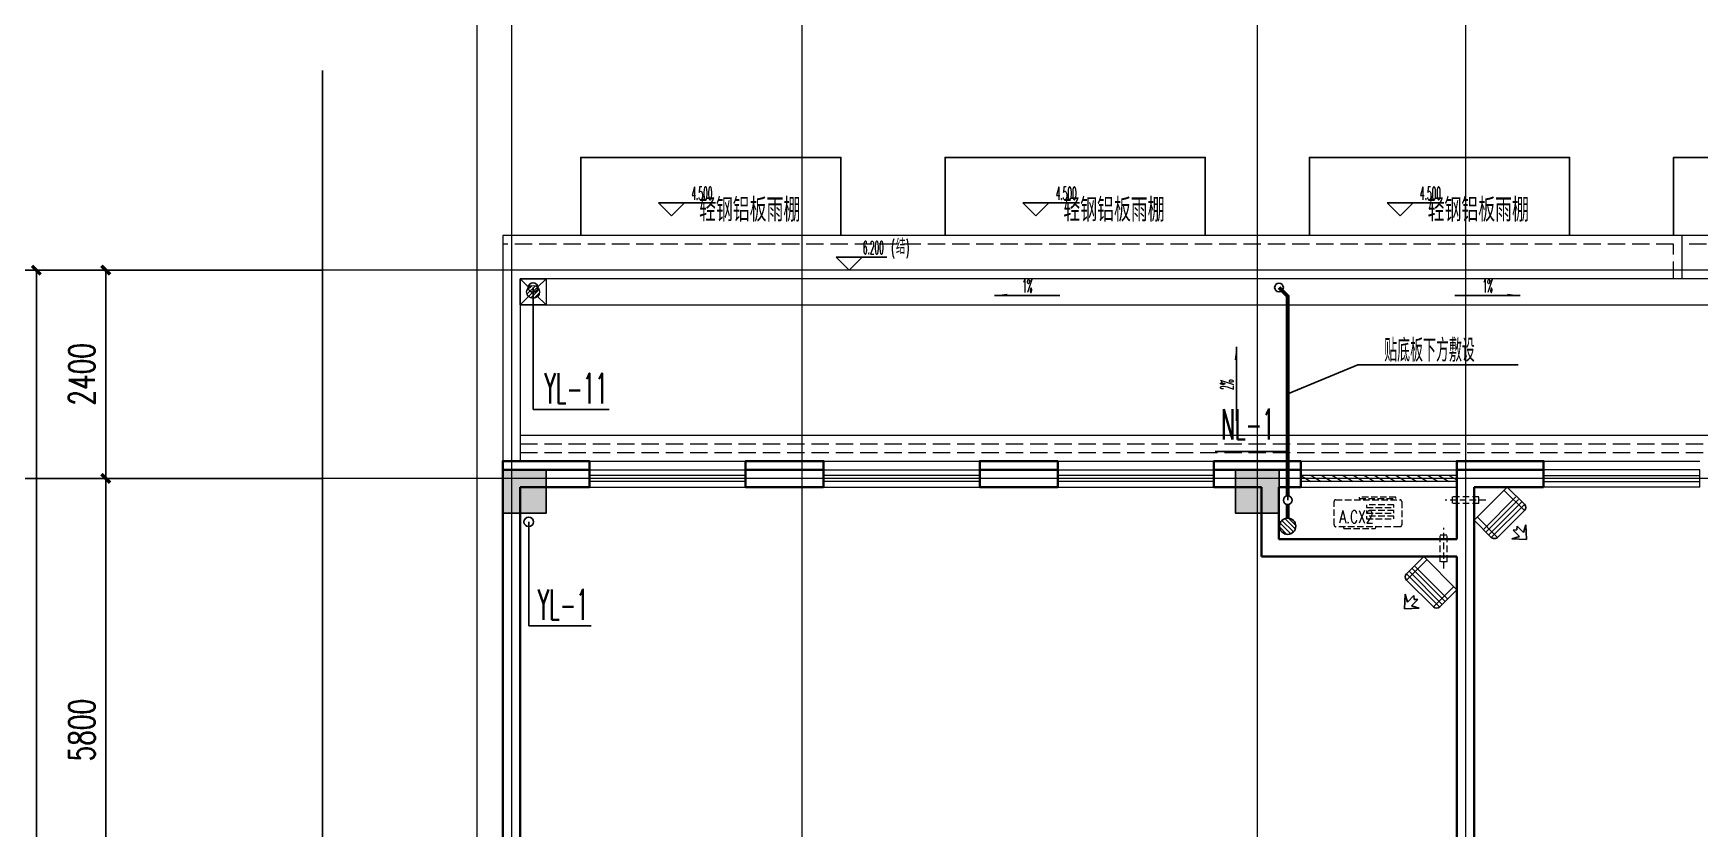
# Model space of a CAD drawing. Extents: x 1031190 to 1725648, y 733081 to 1571294.
# Drawn here: x 1287676 to 1306888, y 1069713 to 1078876 of the extents above; entities that cross this region are included whole.
import ezdxf

# ---------------------------------------------------------------- set-up
doc = ezdxf.new("R2010")
doc.units = 0
doc.header["$LTSCALE"] = 1000
doc.header["$MEASUREMENT"] = 0
for name, pattern in [('ACAD_ISO10W100', [18.5, 12, -3, 0.5, -3]), ('DASH', [0.35, 0.25, -0.1]), ('DOTE', [2.42, 2, -0.2, 0.02, -0.2]), ('HIDDEN', [0.375, 0.25, -0.125])]:
    doc.linetypes.add(name, pattern=pattern)
for name, color, linetype in [('A-AC', 8, 'Continuous'), ('A-DI-S(箭头)', 76, 'Continuous'), ('AXIS', 3, 'Continuous'), ('C-AXIS(轴号)', 3, 'Continuous'), ('DIM_ELEV', 3, 'Continuous'), ('DIM_SYMB', 3, 'Continuous'), ('DIM_凝结', 3, 'Continuous'), ('DIM_雨水', 3, 'Continuous'), ('EQUIP_地漏', 7, 'Continuous'), ('PIPE-凝结', 150, 'N'), ('PIPE-雨水', 4, 'Y'), ('PUB_TEXT', 4, 'Continuous'), ('S-COLU-HATCH', 30, 'Continuous'), ('S-COLU-LINE1', 6, 'Continuous'), ('TWT_LEAD', 3, 'Continuous'), ('VPIPE-凝结', 150, 'N'), ('VPIPE-雨水', 4, 'Y'), ('立面', 73, 'Continuous')]:
    doc.layers.add(name, color=color, linetype=linetype)
for name, color, linetype, lineweight in [('DOTE', 19, 'DOTE', 9), ('LVTRY', 1, 'Continuous', 13), ('WALL', 9, 'Continuous', 40), ('WINDOW', 8, 'Continuous', 15), ('平面-分水线', 214, 'Continuous', 15), ('平面-排水沟', 86, 'Continuous', 15), ('平面-看线', 45, 'Continuous', 15), ('平面-空调室内机', 8, 'Continuous', 9), ('平面-空调预留孔', 8, 'Continuous', 15)]:
    doc.layers.add(name, color=color, linetype=linetype, lineweight=lineweight)
doc.styles.add('_TCH_DIM', font='SIMPLEX.shx', dxfattribs={"width": 0.6, "oblique": 10, "bigfont": 'hztxt.shx'})
doc.styles.add('_TCH_DIM_T3', font='SIMPLEX', dxfattribs={"width": 0.705882, "bigfont": 'GBCBIG'})
doc.styles.add('_TWT_SERIAL', font='simplex.shx', dxfattribs={"width": 0.6, "oblique": 10, "height": 3.5, "bigfont": 'aadri.shx'})
doc.styles.get("Standard").update_dxf_attribs({"font": 'gbenor.shx', "bigfont": 'gbcbig.shx'})
doc.linetypes.add('N', pattern='A,3,-0.2,["N",Standard,S=0.25,R=0,X=-0.1,Y=-0.115],-0.2', length=3.4)
doc.linetypes.add('Y', pattern='A,2,-0.2,["Y",Standard,S=0.4,R=0,X=-0.1,Y=-0.115],-0.35', length=2.55)
doc.dimstyles.new('_TCH_ARCH&&100', dxfattribs={"dimtxt": 297.5, "dimasz": 100, "dimexe": 250, "dimexo": 300, "dimgap": 126.25, "dimtad": 1, "dimdec": 0, "dimzin": 0, "dimdsep": 46, "dimtxsty": '_TCH_DIM_T3', "dimblk": 'ARCHTICK', "dimcen": 0.09, "dimclrt": 7, "dimazin": 2, "dimtfac": 1, "dimtdec": 0, "dimtix": 1, "dimtmove": 2, "dimatfit": 3, "dimfxl": 0, "dimtolj": 1, "dimtzin": 0, "dimarcsym": 0})

# ---------------------------------------------------------------- blocks, each defined once
blk = doc.blocks.new('QER5Y5WE3')
for p, q in [((-194, 188), (-1, 388)), ((72, 389), (-156, 153)), ((389, 14), (0, 389)), ((72, 389), (387, 86)), ((236, 408), (404, 419)), ((326, 383), (236, 408)), ((399, 251), (404, 419)), ((292, -73), (-90, 296)), ((321, -43), (-61, 326)), ((360, -17), (-29, 359)), ((326, 383), (253, 308)), ((297, 307), (253, 308)), ((299, 264), (297, 307)), ((372, 340), (299, 264)), ((399, 251), (372, 340)), ((194, -188), (-194, 188)), ((387, 86), (159, -151)), ((388, 13), (194, -188))]:
    blk.add_line(p, q)
for centre, start, end in [((36, 352), 46.0154, 136.0154), ((351, 49), 316.0154, 46.0154)]:
    blk.add_arc(centre, 51.3, start, end)
blk = doc.blocks.new('dongkong')
at = {"layer": '平面-空调预留孔', "linetype": 'HIDDEN', "ltscale": 0.3}
for p, q in [((-603836, 210821), (-603836, 210511)), ((-603836, 210821), (-603756, 210821)), ((-603796, 210900), (-603796, 210431)), ((-603756, 210821), (-603756, 210511))]:
    blk.add_line(p, q, dxfattribs=at)
blk.add_lwpolyline([(-603756, 210511), (-603836, 210511)], dxfattribs=at)
blk = doc.blocks.new('$lvtry$00000171')
for p, q in [((-74, 11), (-11, 74)), ((-70, -27), (27, 70)), ((-53, -53), (53, 53)), ((-27, -70), (70, 27)), ((11, -74), (74, -11))]:
    blk.add_line(p, q)
blk.add_circle((0, 0), 75)
blk.add_point((0, 0))
blk = doc.blocks.new('R5T6Y7TRF')
at = {"layer": '平面-分水线', "elevation": -134}
blk.add_lwpolyline([(392485, -26438), (392785, -26438), (392785, -26738), (392485, -26738)], close=True, dxfattribs=at)
for points in [[(392485, -26438), (392582, -26534)], [(392688, -26534), (392785, -26438)], [(392485, -26738), (392593, -26629)], [(392676, -26629), (392785, -26738)]]:
    blk.add_lwpolyline(points, dxfattribs=at)
at = {"layer": 'LVTRY'}
blk.add_blockref('$lvtry$00000171', (392635, -26588, -134), dxfattribs=at)
blk = doc.blocks.new('ferre')
at = {"layer": '平面-空调预留孔', "linetype": 'DASH', "ltscale": 0.3}
for p, q in [((93393, 115403), (93393, 115393)), ((93403, 115383), (93756, 115383)), ((93766, 115393), (93766, 115403))]:
    blk.add_line(p, q, dxfattribs=at)
blk.add_lwpolyline([(94046, 115403), (93306, 115403, -0.414214), (93286, 115423), (93286, 115693, -0.414214), (93306, 115713), (94046, 115713, -0.414214), (94066, 115693), (94066, 115423, -0.414214)], format="xyb", close=True, dxfattribs=at)
for points in [[(93997, 115743), (93577, 115743), (93577, 115727), (93997, 115727)], [(93975, 115655), (93660, 115655), (93660, 115626), (93975, 115626)], [(93975, 115589), (93660, 115589), (93660, 115560), (93975, 115560)], [(93975, 115523), (93660, 115523), (93660, 115494), (93975, 115494)]]:
    blk.add_lwpolyline(points, close=True, dxfattribs=at)
for centre, start, end in [((93403, 115393), 180, 270), ((93756, 115393), 270, 0)]:
    blk.add_arc(centre, 10, start, end, dxfattribs=at)
at = {"layer": '平面-空调预留孔', "linetype": 'DASH', "ltscale": 0.3, "style": '_TCH_DIM', "width": 0.705882}
blk.add_text('A.CX2', height=146.9, dxfattribs=at).set_placement((93345, 115443))
blk = doc.blocks.new('fergve')
blk.add_blockref('ferre', (25670, -60416))
blk = doc.blocks.new('rewerwer')
at = {"layer": 'S-COLU-HATCH'}
h = blk.add_hatch(color=8, dxfattribs=at)
h.dxf.hatch_style = 1
h.paths.add_polyline_path([(1293088, 1151056), (1293588, 1151056), (1293588, 1150556), (1293088, 1150556)])
h = blk.add_hatch(color=8, dxfattribs=at)
h.dxf.hatch_style = 1
h.paths.add_polyline_path([(1301538, 1151056), (1302038, 1151056), (1302038, 1150556), (1301538, 1150556)])
at = {"layer": 'S-COLU-LINE1', "color": 8}
for points in [[(1293088, 1151056), (1293588, 1151056), (1293588, 1150556), (1293088, 1150556)], [(1301538, 1151056), (1302038, 1151056), (1302038, 1150556), (1301538, 1150556)]]:
    blk.add_lwpolyline(points, close=True, dxfattribs=at)
blk = doc.blocks.new('_ArchTick')
at = {"color": 0, "linetype": 'ByBlock', "const_width": 0.4}
blk.add_lwpolyline([(-0.5, -0.5), (0.5, 0.5)], dxfattribs=at)
blk = doc.blocks.new('*D289')
at = {"layer": 'AXIS', "color": 0, "lineweight": -2}
for p, q in [((1290711, 1076148), (1287461, 1076148)), ((1287711, 1060348), (1287711, 1076148)), ((1290711, 1060348), (1287461, 1060348))]:
    blk.add_line(p, q, dxfattribs=at)
at = {"layer": 'Defpoints', "color": 0}
for p in [(1287711, 1076148), (1291011, 1076148), (1291011, 1060348)]:
    blk.add_point(p, dxfattribs=at)
at = {"layer": 'AXIS', "color": 0, "lineweight": -2, "xscale": 100, "yscale": 100, "zscale": 100}
for p, rotation in [((1287711, 1076148), 90), ((1287711, 1060348), 270)]:
    blk.add_blockref('_ArchTick', p, dxfattribs=dict(at, rotation=rotation))
at = {"layer": 'AXIS', "color": 7, "insert": (1287436, 1068248), "char_height": 297.5, "attachment_point": 5, "rotation": 90, "style": '_TCH_DIM_T3'}
blk.add_mtext('\\A1;15800', dxfattribs=at)
blk = doc.blocks.new('*D290')
at = {"layer": 'AXIS', "color": 0, "lineweight": -2}
for p, q in [((1290711, 1076148), (1288261, 1076148)), ((1288511, 1073748), (1288511, 1076148)), ((1290711, 1073748), (1288261, 1073748))]:
    blk.add_line(p, q, dxfattribs=at)
at = {"layer": 'Defpoints', "color": 0}
for p in [(1288511, 1076148), (1291011, 1076148), (1291011, 1073748)]:
    blk.add_point(p, dxfattribs=at)
at = {"layer": 'AXIS', "color": 0, "lineweight": -2, "xscale": 100, "yscale": 100, "zscale": 100}
for p, rotation in [((1288511, 1076148), 90), ((1288511, 1073748), 270)]:
    blk.add_blockref('_ArchTick', p, dxfattribs=dict(at, rotation=rotation))
at = {"layer": 'AXIS', "color": 7, "insert": (1288236, 1074948), "char_height": 297.5, "attachment_point": 5, "rotation": 90, "style": '_TCH_DIM_T3'}
blk.add_mtext('\\A1;2400', dxfattribs=at)
blk = doc.blocks.new('*D291')
at = {"layer": 'AXIS', "color": 0, "lineweight": -2}
for p, q in [((1290711, 1073748), (1288261, 1073748)), ((1288511, 1067948), (1288511, 1073748)), ((1290711, 1067948), (1288261, 1067948))]:
    blk.add_line(p, q, dxfattribs=at)
at = {"layer": 'Defpoints', "color": 0}
for p in [(1288511, 1073748), (1291011, 1073748), (1291011, 1067948)]:
    blk.add_point(p, dxfattribs=at)
at = {"layer": 'AXIS', "color": 0, "lineweight": -2, "xscale": 100, "yscale": 100, "zscale": 100}
for p, rotation in [((1288511, 1073748), 90), ((1288511, 1067948), 270)]:
    blk.add_blockref('_ArchTick', p, dxfattribs=dict(at, rotation=rotation))
at = {"layer": 'AXIS', "color": 7, "insert": (1288236, 1070848), "char_height": 297.5, "attachment_point": 5, "rotation": 90, "style": '_TCH_DIM_T3'}
blk.add_mtext('\\A1;5800', dxfattribs=at)
blk = doc.blocks.new('$TwtSys$00000141')
for p, q in [((-94, 8), (-10, 92)), ((-94, 8), (-10, 92)), ((-87, -35), (35, 87)), ((-87, -35), (35, 87)), ((-66, -66), (66, 66)), ((-66, -66), (66, 66)), ((-32, -87), (88, 33)), ((-32, -87), (88, 33)), ((11, -92), (92, -11)), ((11, -92), (92, -11))]:
    blk.add_line(p, q)
blk.add_circle((0, 0), 94)
blk.add_circle((0, 0), 94)
blk = doc.blocks.new('$WINLIB2D$00000001')
at = {"color": 0}
for points in [[(-0.5, 0.5), (-0.5, -0.5)], [(-0.5, 0.5), (0.5, 0.5)], [(0.5, -0.5), (0.5, 0.5)], [(0.5, 0.167), (-0.5, 0.167)], [(0.5, -0.167), (-0.5, -0.167)], [(-0.5, -0.5), (0.5, -0.5)]]:
    blk.add_lwpolyline(points, dxfattribs=at)
blk = doc.blocks.new('$WINLIB2D$00000039')
at = {"color": 0}
for points in [[(-0.5, 0.5), (-0.5, -0.5)], [(0.5, 0.5), (-0.5, 0.5)], [(0.5, -0.5), (0.5, 0.5)], [(-0.5, 0.167), (0.5, 0.167)], [(-0.384, -0.167), (-0.448, 0.167)], [(-0.316, -0.167), (-0.38, 0.167)], [(-0.248, -0.167), (-0.312, 0.167)], [(-0.18, -0.167), (-0.244, 0.167)], [(-0.112, -0.167), (-0.176, 0.167)], [(-0.044, -0.167), (-0.108, 0.167)], [(0.024, -0.167), (-0.04, 0.167)], [(0.092, -0.167), (0.028, 0.167)], [(0.16, -0.167), (0.096, 0.167)], [(0.228, -0.167), (0.164, 0.167)], [(0.296, -0.167), (0.232, 0.167)], [(0.364, -0.167), (0.3, 0.167)], [(0.432, -0.167), (0.368, 0.167)], [(0.5, -0.167), (0.436, 0.167)], [(-0.452, -0.167), (-0.5, 0.084)], [(-0.5, -0.167), (0.5, -0.167)], [(0.5, -0.5), (-0.5, -0.5)]]:
    blk.add_lwpolyline(points, dxfattribs=at)

msp = doc.modelspace()

# ---------------------------------------------------------------- hatches: boundary and pattern name
at = {"layer": 'DIM_SYMB'}
for points in [[(1298756.3, 1075855.9), (1298906.3, 1075855.9), (1298906.3, 1075875.9)], [(1304819.1, 1075855.9), (1304669.1, 1075855.9), (1304669.1, 1075875.9)], [(1301546.7, 1075264.7), (1301546.7, 1075114.7), (1301526.7, 1075114.7)]]:
    msp.add_hatch(color=8, dxfattribs=at).paths.add_polyline_path(points)
at = {"layer": 'PIPE-凝结'}
for points in [[(1302137.7, 1075847.8), (1302153.6, 1075863.7), (1302160.2, 1075857.1)], [(1302137.7, 1075847.8), (1302160.2, 1075847.8), (1302160.2, 1075857.1)]]:
    msp.add_hatch(color=256, dxfattribs=at).paths.add_polyline_path(points)

# ---------------------------------------------------------------- linework, layer by layer
at = {"layer": 'A-DI-S(箭头)', "color": 8}
msp.add_lwpolyline([(1291011.4, 1078447.8), (1291011.4, 1069160.3), (1291221.4, 1069083.8), (1290801.4, 1069009.8), (1291011.4, 1068935.3), (1291011.4, 1059647.8)], dxfattribs=at)
at = {"layer": 'C-AXIS(轴号)'}
for p, q in [((1291011.4, 1076147.8), (1287011.4, 1076147.8)), ((1291011.4, 1073747.8), (1287011.4, 1073747.8))]:
    msp.add_line(p, q, dxfattribs=at)
at = {"layer": 'DIM_ELEV', "color": 8}
for p, q in [((1295033.3, 1076773.2), (1294883.3, 1076923.2)), ((1294883.3, 1076923.2), (1295539.3, 1076923.2)), ((1295033.3, 1076773.2), (1295183.3, 1076923.2)), ((1299233.3, 1076773.2), (1299083.3, 1076923.2)), ((1299083.3, 1076923.2), (1299739.3, 1076923.2)), ((1299233.3, 1076773.2), (1299383.3, 1076923.2)), ((1303433.3, 1076773.2), (1303283.3, 1076923.2)), ((1303283.3, 1076923.2), (1303939.3, 1076923.2)), ((1303433.3, 1076773.2), (1303583.3, 1076923.2)), ((1297083.5, 1076147.8), (1296933.5, 1076297.8)), ((1296933.5, 1076297.8), (1297518.1, 1076297.8)), ((1297083.5, 1076147.8), (1297233.5, 1076297.8))]:
    msp.add_line(p, q, dxfattribs=at)
at = {"layer": 'DIM_SYMB', "color": 8}
for points in [[(1299511.4, 1075855.9), (1298756.3, 1075855.9)], [(1304064, 1075855.9), (1304819.1, 1075855.9)], [(1301546.7, 1074412.3), (1301546.7, 1075264.7)]]:
    msp.add_lwpolyline(points, dxfattribs=at)
at = {"layer": 'DIM_凝结'}
for p, q in [((1302137.7, 1074058.2), (1301303.3, 1074058.2)), ((1302137.7, 1073497.8), (1302137.7, 1074058.2))]:
    msp.add_line(p, q, dxfattribs=at)
at = {"layer": 'DIM_雨水'}
for p, q in [((1293437.7, 1075947.8), (1293437.7, 1074541)), ((1293437.7, 1074541), (1294313.5, 1074541)), ((1293387.7, 1073247.8), (1293387.7, 1072048.9)), ((1293387.7, 1072048.9), (1294108.7, 1072048.9))]:
    msp.add_line(p, q, dxfattribs=at)
at = {"layer": 'DOTE', "linetype": 'ACAD_ISO10W100', "ltscale": 100}
for p, q in [((1292787.7, 1080847.8), (1292787.7, 1057147.8)), ((1293187.7, 1080847.8), (1293187.7, 1057147.8)), ((1296537.7, 1080847.8), (1296537.7, 1057147.8)), ((1301787.7, 1080847.8), (1301787.7, 1057147.8)), ((1304187.7, 1080847.8), (1304187.7, 1063047.8)), ((1368287.7, 1076147.8), (1291011.4, 1076147.8)), ((1327587.7, 1073747.8), (1291011.4, 1073747.8))]:
    msp.add_line(p, q, dxfattribs=at)
at = {"layer": 'PIPE-凝结', "const_width": 45}
for points in [[(1302037.7, 1075947.8), (1302137.7, 1075847.8)], [(1302137.7, 1073547.8), (1302137.7, 1075847.8)], [(1302137.7, 1073447.8), (1302137.7, 1073291.8)]]:
    msp.add_lwpolyline(points, dxfattribs=at)
at = {"layer": 'PIPE-雨水', "const_width": 55}
msp.add_lwpolyline([(1293437.7, 1075897.8), (1293437.7, 1075892.8)], dxfattribs=at)
at = {"layer": 'TWT_LEAD'}
for p, q in [((1302137.7, 1074722.8), (1302946, 1075057.6)), ((1302946, 1075057.6), (1304793.3, 1075057.6))]:
    msp.add_line(p, q, dxfattribs=at)
at = {"layer": 'VPIPE-凝结'}
for centre in [(1302037.7, 1075947.8), (1302137.7, 1073497.8)]:
    msp.add_circle(centre, 50, dxfattribs=at)
at = {"layer": 'VPIPE-雨水'}
for centre in [(1293437.7, 1075947.8), (1293387.7, 1073247.8)]:
    msp.add_circle(centre, 55, dxfattribs=at)
at = {"layer": 'WALL', "color": 8}
for p, q in [((1293087.7, 1067947.8), (1293087.7, 1073847.8)), ((1294087.7, 1073847.8), (1293087.7, 1073847.8)), ((1294087.7, 1073647.8), (1294087.7, 1073847.8)), ((1296787.7, 1073847.8), (1295887.7, 1073847.8)), ((1295887.7, 1073847.8), (1295887.7, 1073647.8)), ((1296787.7, 1073647.8), (1296787.7, 1073847.8)), ((1299487.7, 1073847.8), (1298587.7, 1073847.8)), ((1298587.7, 1073847.8), (1298587.7, 1073647.8)), ((1299487.7, 1073647.8), (1299487.7, 1073847.8)), ((1301937.7, 1073847.8), (1301287.7, 1073847.8)), ((1301287.7, 1073847.8), (1301287.7, 1073647.8)), ((1302287.7, 1073847.8), (1301937.7, 1073847.8)), ((1302287.7, 1073647.8), (1302287.7, 1073847.8)), ((1304187.7, 1073847.8), (1304087.7, 1073847.8)), ((1304087.7, 1073847.8), (1304087.7, 1073647.8)), ((1305087.7, 1073847.8), (1304187.7, 1073847.8)), ((1305087.7, 1073647.8), (1305087.7, 1073847.8)), ((1293287.7, 1068047.8), (1293287.7, 1073647.8)), ((1293287.7, 1073647.8), (1294087.7, 1073647.8)), ((1295887.7, 1073647.8), (1296787.7, 1073647.8)), ((1298587.7, 1073647.8), (1299487.7, 1073647.8)), ((1301287.7, 1073647.8), (1301837.7, 1073647.8)), ((1301837.7, 1072847.8), (1301837.7, 1073647.8)), ((1302037.7, 1073647.8), (1302287.7, 1073647.8)), ((1302037.7, 1073047.8), (1302037.7, 1073647.8)), ((1304087.7, 1073647.8), (1304087.7, 1073047.8)), ((1304287.7, 1073647.8), (1304287.7, 1072947.8)), ((1304287.7, 1073647.8), (1305087.7, 1073647.8)), ((1302037.7, 1073047.8), (1304087.7, 1073047.8)), ((1301837.7, 1072847.8), (1304087.7, 1072847.8)), ((1304087.7, 1072847.8), (1304087.7, 1063147.8)), ((1304287.7, 1072947.8), (1304287.7, 1063147.8))]:
    msp.add_line(p, q, dxfattribs=at)
for points in [[(1294087.7, 1073847.8), (1294087.7, 1073947.8), (1293087.7, 1073947.8), (1293087.7, 1073847.8)], [(1296787.7, 1073847.8), (1296787.7, 1073947.8), (1295887.7, 1073947.8), (1295887.7, 1073847.8)], [(1299487.7, 1073847.8), (1299487.7, 1073947.8), (1298587.7, 1073947.8), (1298587.7, 1073847.8)], [(1302287.7, 1073847.8), (1302287.7, 1073947.8), (1301287.7, 1073947.8), (1301287.7, 1073847.8)], [(1305087.7, 1073847.8), (1305087.7, 1073947.8), (1304087.7, 1073947.8), (1304087.7, 1073847.8)]]:
    msp.add_lwpolyline(points, dxfattribs=at)
at = {"layer": '平面-排水沟', "color": 8}
msp.add_lwpolyline([(1293287.7, 1075747.8), (1327087.7, 1075747.8)], dxfattribs=at)
at = {"layer": '平面-看线', "color": 8}
for points in [[(1306687.7, 1076047.8), (1306687.7, 1076547.8), (1293087.7, 1076547.8), (1293087.7, 1073947.8)], [(1313687.7, 1076547.8), (1306687.7, 1076547.8)], [(1327087.7, 1073947.8), (1327087.7, 1076047.8), (1293287.7, 1076047.8), (1293287.7, 1073947.8)], [(1293287.7, 1074247.8), (1327087.7, 1074247.8)], [(1294087.7, 1073947.8), (1295887.7, 1073947.8)], [(1296787.7, 1073947.8), (1298587.7, 1073947.8)], [(1299487.7, 1073947.8), (1301287.7, 1073947.8)], [(1302287.7, 1073947.8), (1304087.7, 1073947.8)], [(1305087.7, 1073947.8), (1306887.7, 1073947.8)]]:
    msp.add_lwpolyline(points, dxfattribs=at)
at = {"layer": '平面-看线', "color": 8, "linetype": 'DASH', "ltscale": 0.8}
for points in [[(1306587.7, 1076047.8), (1306587.7, 1076447.8), (1293087.7, 1076447.8)], [(1313687.7, 1076447.8), (1306687.7, 1076447.8)], [(1293287.7, 1074147.8), (1327087.7, 1074147.8)], [(1293287.7, 1074047.8), (1327087.7, 1074047.8)]]:
    msp.add_lwpolyline(points, dxfattribs=at)
at = {"layer": '立面', "color": 8}
for points in [[(1293987.7, 1076547.8), (1293987.7, 1077447.8), (1296987.7, 1077447.8), (1296987.7, 1076547.8)], [(1298187.7, 1076547.8), (1298187.7, 1077447.8), (1301187.7, 1077447.8), (1301187.7, 1076547.8)], [(1302387.7, 1076547.8), (1302387.7, 1077447.8), (1305387.7, 1077447.8), (1305387.7, 1076547.8)], [(1306587.7, 1076547.8), (1306587.7, 1077447.8), (1309587.7, 1077447.8), (1309587.7, 1076547.8)]]:
    msp.add_lwpolyline(points, dxfattribs=at)

# ---------------------------------------------------------------- block references
at = {"color": 8}
msp.add_blockref('R5T6Y7TRF', (900802.8, 1102485.4, 134.4), dxfattribs=at)
at = {"layer": 'A-AC', "color": 8, "linetype": 'ByBlock', "xscale": -1, "rotation": 181.0153936611568}
msp.add_blockref('QER5Y5WE3', (1304478.6, 1073456.9), dxfattribs=at)
at = {"layer": 'A-AC', "color": 8, "linetype": 'ByBlock', "rotation": 178.9846063388432}
msp.add_blockref('QER5Y5WE3', (1303896.8, 1072656.9), dxfattribs=at)
at = {"layer": 'EQUIP_地漏', "rotation": 90}
msp.add_blockref('$TwtSys$00000141', (1302137.7, 1073197.8), dxfattribs=at)
at = {"layer": 'S-COLU-LINE1', "color": 8}
msp.add_blockref('rewerwer', (0, -77208.4), dxfattribs=at)
at = {"layer": 'WINDOW', "xscale": -1800, "zscale": -1800}
for name, p, yscale, rotation in [('$WINLIB2D$00000001', (1294987.7, 1073747.8), 200, 179.9999999999741), ('$WINLIB2D$00000001', (1297687.7, 1073747.8), 200, 179.9999999999741), ('$WINLIB2D$00000001', (1300387.7, 1073747.8), 200, 179.9999999999741), ('$WINLIB2D$00000039', (1303187.7, 1073747.8), -200, 359.9999999999763), ('$WINLIB2D$00000001', (1305987.7, 1073747.8), -200, 359.9999999999766)]:
    msp.add_blockref(name, p, dxfattribs=dict(at, yscale=yscale, rotation=rotation))
at = {"layer": '平面-空调室内机', "color": 8, "ltscale": 0.3, "xscale": -1, "rotation": 270}
msp.add_blockref('dongkong', (1093522, 1677293.8), dxfattribs=at)
at = {"layer": '平面-空调室内机', "color": 8, "ltscale": 0.3, "rotation": 180}
msp.add_blockref('dongkong', (700141.7, 1283608.6), dxfattribs=at)
at = {"layer": '平面-空调预留孔', "color": 8}
msp.add_blockref('fergve', (1183716.8, 1018205.1), dxfattribs=at)

# ---------------------------------------------------------------- texts
at = {"layer": 'DIM_ELEV', "color": 8, "style": '_TCH_DIM'}
for s, height, width, p in [('4.500', 148.75, 0.423529, (1295262.8, 1076958.2)), ('4.500', 148.75, 0.423529, (1299462.8, 1076958.2)), ('4.500', 148.75, 0.423529, (1303662.8, 1076958.2)), ('6.200', 148.75, 0.423529, (1297239.6, 1076332.8)), ('(', 148.8, 0.423529, (1297568.1, 1076332.8)), ('结', 175, 0.6, (1297620.3, 1076332.8)), (')', 148.8, 0.423529, (1297735.9, 1076332.8))]:
    msp.add_text(s, height=height, dxfattribs=dict(at, width=width)).set_placement(p)
at = {"layer": 'DIM_SYMB', "color": 8, "style": '_TCH_DIM', "width": 0.423529}
for p in [(1299077.3, 1075890.9), (1304384.9, 1075890.9)]:
    msp.add_text('1%', height=148.75, dxfattribs=at).set_placement(p)
msp.add_text('2%', height=148.75, rotation=90, dxfattribs=at).set_placement((1301511.7, 1074768.4))
at = {"layer": 'DIM_凝结', "color": 7, "style": '_TWT_SERIAL', "width": 0.48}
msp.add_text('NL-1', height=350, dxfattribs=at).set_placement((1301373.3, 1074198.2))
at = {"layer": 'DIM_雨水', "color": 7, "style": '_TWT_SERIAL', "width": 0.48}
for s, p in [('YL-11', (1293571.5, 1074611)), ('YL-1', (1293494.7, 1072118.9))]:
    msp.add_text(s, height=350, dxfattribs=at).set_placement(p)
at = {"layer": 'PUB_TEXT', "color": 8}
for p in [(1295351.6, 1076707.6), (1299551.6, 1076707.6), (1303751.6, 1076707.6)]:
    msp.add_text('轻钢铝板雨棚', height=270.07, dxfattribs=at).set_placement(p)
at = {"layer": 'TWT_LEAD', "color": 7, "style": '_TWT_SERIAL', "width": 0.6}
msp.add_text('贴底板下方敷设', height=261.81, dxfattribs=at).set_placement((1303250.8, 1075092.6))

# ---------------------------------------------------------------- dimensions: what is measured, and where the dimension line sits
at = {"layer": 'AXIS'}
for p1, p2, distance, picture, middle in [((1291011.4, 1060347.8), (1291011.4, 1076147.8), 3300, '*D289', (1287436.4, 1068247.8)), ((1291011.4, 1073747.8), (1291011.4, 1076147.8), 2500, '*D290', (1288236.4, 1074947.8)), ((1291011.4, 1067947.8), (1291011.4, 1073747.8), 2500, '*D291', (1288236.4, 1070847.8))]:
    dim = msp.add_aligned_dim(p1=p1, p2=p2, distance=distance, dimstyle='_TCH_ARCH&&100', dxfattribs=at)
    dim.commit()
    dim.dimension.update_dxf_attribs({"geometry": picture, "text_midpoint": middle})

doc.saveas('drawing.dxf')
